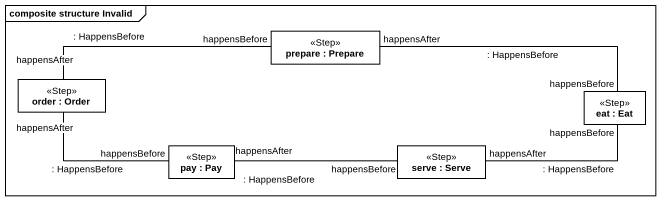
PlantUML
@startuml
mainframe composite structure Invalid
rectangle "prepare : Prepare" as prepare <<Step>>
rectangle "order : Order" as order <<Step>>
rectangle "eat : Eat" as eat <<Step>>
rectangle "pay : Pay" as pay <<Step>>
rectangle "serve : Serve" as serve <<Step>>
prepare "happensAfter" -right- "happensBefore" eat : : HappensBefore
order "happensAfter" -right- "happensBefore" prepare : : HappensBefore
order "happensAfter" -right- "happensBefore" pay : : HappensBefore
pay "happensAfter" -right- "happensBefore" serve : : HappensBefore
serve "happensAfter" -right- "happensBefore" eat : : HappensBefore
@enduml
